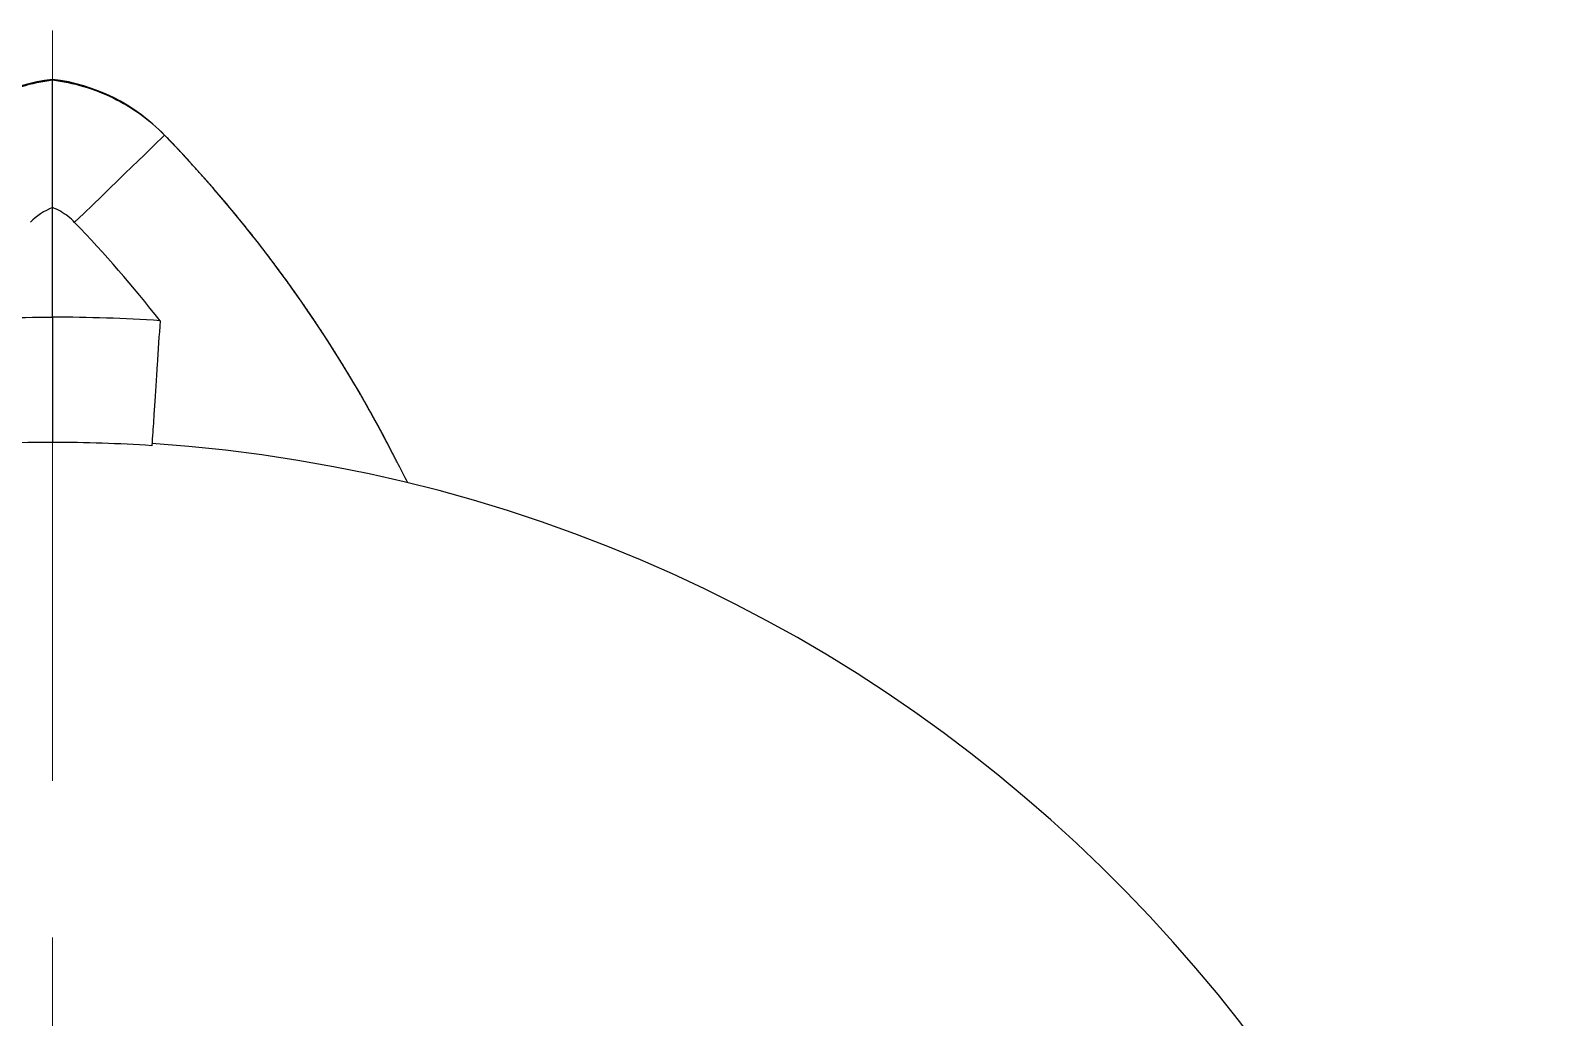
# Model space of a CAD drawing. Extents: x 0 to 790, y 0 to 579.
# Drawn here: x 225.07 to 249.42, y 386.52 to 402.27 of the extents above; entities that cross this region are included whole.
import ezdxf

# ---------------------------------------------------------------- set-up
doc = ezdxf.new("R2010")
doc.units = 0
doc.header["$LTSCALE"] = 10
doc.header["$MEASUREMENT"] = 0
doc.linetypes.add('CENTER', pattern=[2, 1.25, -0.25, 0.25, -0.25])
doc.layers.add('1', color=7, linetype='CONTINUOUS')
doc.layers.add('BODY', color=7, linetype='CONTINUOUS')

# ---------------------------------------------------------------- blocks, each defined once
blk = doc.blocks.new('A$C93291215')
at = {"layer": '1'}
for p, q in [((1.79, 38.91), (1.79, 38.91)), ((0, 36.004), (-0.001, 37.755))]:
    blk.add_line(p, q, dxfattribs=at)
blk.add_arc((0, 10.039), 24, 0, 86.2072, dxfattribs=at)
for centre, major_axis, ratio, start_param, end_param in [((0.366, 36.824), (2.999, -0.079), 1, 1.719358, 2.398931), ((-0.366, 36.824), (2.999, 0.079), 1, 0.742662, 1.422234), ((0.352, 37.52), (-1.437, -1.391), 0.000168, 1.570642, 3.141438), ((-13.564, 24.057), (21.355, 0.559), 1, 0.45667, 0.742662), ((0.366, 36.824), (1, -0.026), 1, 1.972973, 2.398931), ((-13.564, 24.056), (19.356, 0.507), 1, 0.635088, 0.742662), ((0, 10.04), (-25.956, -0.68), 1, 4.620013, 4.686209), ((0, 36.004), (0, -2), 0.000006, 4.712161, 6.230635), ((0, 10.039), (23.959, -0.627), 1, 1.596976, 1.663173), ((0, 10.039), (23.959, 0.627), 1, 1.47842, 1.544617)]:
    blk.add_ellipse(centre, major_axis=major_axis, ratio=ratio, start_param=start_param, end_param=end_param, dxfattribs=at)
at = {"layer": '1', "extrusion": (0, 0, -1)}
blk.add_ellipse((0, 10.04), major_axis=(25.956, -0.68), ratio=1, start_param=4.620013, end_param=4.686209, dxfattribs=at)
at = {"layer": '1'}
for points, knots in [([(-1.79, 38.91), (-1.551, 39.157), (-1.271, 39.356), (-0.662, 39.653), (-0.334, 39.75), (0.001, 39.793)], [0, 0, 0, 0, 0.5, 0.5, 1, 1, 1, 1]), ([(-0.001, 37.755), (-0.001, 37.762), (-0.001, 37.778), (-0.001, 37.802), (-0.001, 37.827), (-0.001, 37.852), (-0.001, 37.877), (-0.001, 37.904), (-0.001, 37.93), (-0.001, 37.958), (-0.001, 37.985), (-0.001, 38.014), (-0.001, 38.043), (-0.001, 38.072), (-0.001, 38.102), (-0.001, 38.133), (-0.001, 38.164), (-0.001, 38.195), (0, 38.227), (0, 38.26), (0, 38.293), (0, 38.326), (0, 38.36), (0, 38.394), (0, 38.429), (0, 38.464), (0, 38.5), (0, 38.567), (0, 38.666), (0, 38.798), (0, 38.933), (0, 39.07), (0, 39.165), (0, 39.224), (0, 39.248), (0, 39.272), (0, 39.295), (0, 39.319), (0, 39.342), (0, 39.365), (0, 39.388), (0, 39.41), (0, 39.432), (0, 39.453), (0, 39.475), (0, 39.495), (0, 39.516), (0, 39.535), (0, 39.555), (0, 39.573), (0, 39.592), (0, 39.609), (0, 39.626), (0, 39.643), (0, 39.658), (0, 39.673), (0, 39.687), (0, 39.701), (0, 39.713), (0, 39.725), (0, 39.736), (0, 39.747), (0, 39.756), (0, 39.765), (0, 39.773), (0, 39.779), (0, 39.785), (0, 39.79), (0, 39.795), (0, 39.798), (0, 39.8), (0, 39.802), (0, 39.802), (0, 39.802)], [0, 0, 0, 0, 0.00737, 0.014911, 0.022622, 0.030508, 0.038568, 0.046806, 0.055222, 0.063819, 0.072598, 0.081561, 0.090709, 0.100044, 0.109568, 0.119281, 0.129186, 0.139283, 0.149574, 0.16006, 0.170742, 0.18162, 0.192697, 0.203972, 0.215446, 0.227119, 0.238993, 0.251067, 0.294432, 0.341168, 0.391255, 0.444625, 0.501144, 0.511787, 0.522557, 0.533453, 0.544472, 0.555612, 0.566873, 0.578251, 0.589746, 0.601353, 0.613072, 0.624899, 0.636831, 0.648867, 0.661004, 0.673237, 0.685565, 0.697983, 0.71049, 0.72308, 0.735751, 0.7485, 0.761321, 0.774213, 0.78717, 0.800188, 0.813265, 0.826395, 0.839574, 0.852798, 0.866064, 0.879366, 0.8927, 0.906061, 0.919447, 0.932851, 0.946269, 0.959698, 0.973132, 0.986568, 1, 1, 1, 1]), ([(-0.001, 39.793), (0.334, 39.75), (0.662, 39.653), (1.271, 39.356), (1.551, 39.157), (1.79, 38.91)], [0, 0, 0, 0, 0.5, 0.5, 1, 1, 1, 1]), ([(5.671, 33.36), (5.615, 33.47), (5.559, 33.581), (5.503, 33.691), (5.503, 33.691), (5.503, 33.691), (5.503, 33.691), (5.492, 33.713), (5.47, 33.756), (5.437, 33.82), (5.404, 33.884), (5.371, 33.948), (5.338, 34.011), (5.304, 34.075), (5.271, 34.138), (5.237, 34.201), (5.203, 34.264), (5.169, 34.326), (5.134, 34.388), (5.1, 34.451), (5.065, 34.512), (5.031, 34.574), (4.996, 34.636), (4.961, 34.697), (4.926, 34.758), (4.89, 34.819), (4.855, 34.879), (4.819, 34.94), (4.783, 35), (4.747, 35.06), (4.711, 35.12), (4.675, 35.179), (4.639, 35.239), (4.602, 35.298), (4.566, 35.357), (4.529, 35.415), (4.492, 35.474), (4.455, 35.532), (4.418, 35.59), (4.381, 35.648), (4.343, 35.706), (4.306, 35.763), (4.268, 35.82), (4.231, 35.877), (4.193, 35.934), (4.155, 35.991), (4.117, 36.047), (4.079, 36.103), (4.04, 36.159), (4.002, 36.215), (3.963, 36.27), (3.925, 36.326), (3.886, 36.381), (3.847, 36.436), (3.808, 36.49), (3.769, 36.545), (3.73, 36.599), (3.69, 36.653), (3.651, 36.707), (3.611, 36.76), (3.572, 36.814), (3.532, 36.867), (3.492, 36.92), (3.452, 36.973), (3.412, 37.025), (3.372, 37.077), (3.332, 37.13), (3.292, 37.181), (3.251, 37.233), (3.211, 37.285), (3.17, 37.336), (3.13, 37.387), (3.089, 37.438), (3.048, 37.488), (3.007, 37.539), (2.966, 37.589), (2.925, 37.639), (2.884, 37.689), (2.843, 37.738), (2.802, 37.788), (2.76, 37.837), (2.719, 37.886), (2.677, 37.935), (2.636, 37.983), (2.594, 38.031), (2.552, 38.08), (2.51, 38.127), (2.469, 38.175), (2.427, 38.223), (2.385, 38.27), (2.343, 38.317), (2.3, 38.364), (2.258, 38.411), (2.216, 38.457), (2.174, 38.503), (2.131, 38.549), (2.089, 38.595), (2.046, 38.641), (2.004, 38.686), (1.961, 38.731), (1.918, 38.776), (1.876, 38.821), (1.833, 38.866), (1.804, 38.895), (1.79, 38.91)], [-0.057994, -0.057994, -0.057994, -0.057994, 0, 0, 0, 0, 0, 0, 0.011269, 0.02252, 0.033753, 0.044969, 0.056166, 0.067345, 0.078506, 0.08965, 0.100775, 0.111882, 0.122971, 0.134043, 0.145096, 0.156132, 0.167149, 0.178149, 0.18913, 0.200094, 0.211039, 0.221967, 0.232877, 0.243768, 0.254642, 0.265498, 0.276336, 0.287156, 0.297958, 0.308741, 0.319507, 0.330256, 0.340986, 0.351698, 0.362392, 0.373068, 0.383727, 0.394367, 0.404989, 0.415594, 0.42618, 0.436749, 0.4473, 0.457832, 0.468347, 0.478844, 0.489323, 0.499784, 0.510227, 0.520652, 0.531059, 0.541449, 0.55182, 0.562173, 0.572509, 0.582827, 0.593126, 0.603408, 0.613672, 0.623918, 0.634146, 0.644356, 0.654548, 0.664722, 0.674879, 0.685017, 0.695137, 0.70524, 0.715325, 0.725392, 0.735441, 0.745472, 0.755485, 0.76548, 0.775457, 0.785417, 0.795358, 0.805282, 0.815188, 0.825075, 0.834945, 0.844798, 0.854632, 0.864448, 0.874247, 0.884027, 0.89379, 0.903535, 0.913262, 0.922971, 0.932662, 0.942335, 0.951991, 0.961628, 0.971248, 0.98085, 0.990434, 1, 1, 1, 1]), ([(1.717, 35.947), (1.702, 35.719), (1.678, 35.351), (1.647, 34.882), (1.626, 34.565), (1.609, 34.303), (1.592, 34.046), (1.586, 33.966), (1.585, 33.954)], [0, 0, 0, 0, 0.249025, 0.374279, 0.499532, 0.624785, 0.750039, 1, 1, 1, 1])]:
    blk.add_open_spline(points, degree=3, knots=knots, dxfattribs=at)
for points in [[(0, 39.802), (0, 39.802), (0, 39.802), (0, 39.802)], [(0.352, 37.519), (0.319, 37.554), (0.248, 37.618), (0.126, 37.698), (0.041, 37.738), (-0.001, 37.755)]]:
    blk.add_open_spline(points, degree=3, dxfattribs=at)

msp = doc.modelspace()

# ---------------------------------------------------------------- linework, layer by layer
at = {"layer": 'BODY', "color": 1, "linetype": 'CENTER', "lineweight": 5}
msp.add_line((225.422, 250.294), (225.422, 402.273), dxfattribs=at)

# ---------------------------------------------------------------- block references
at = {"layer": '1'}
msp.add_blockref('A$C93291215', (225.422, 361.692), dxfattribs=at)

doc.saveas('drawing.dxf')
